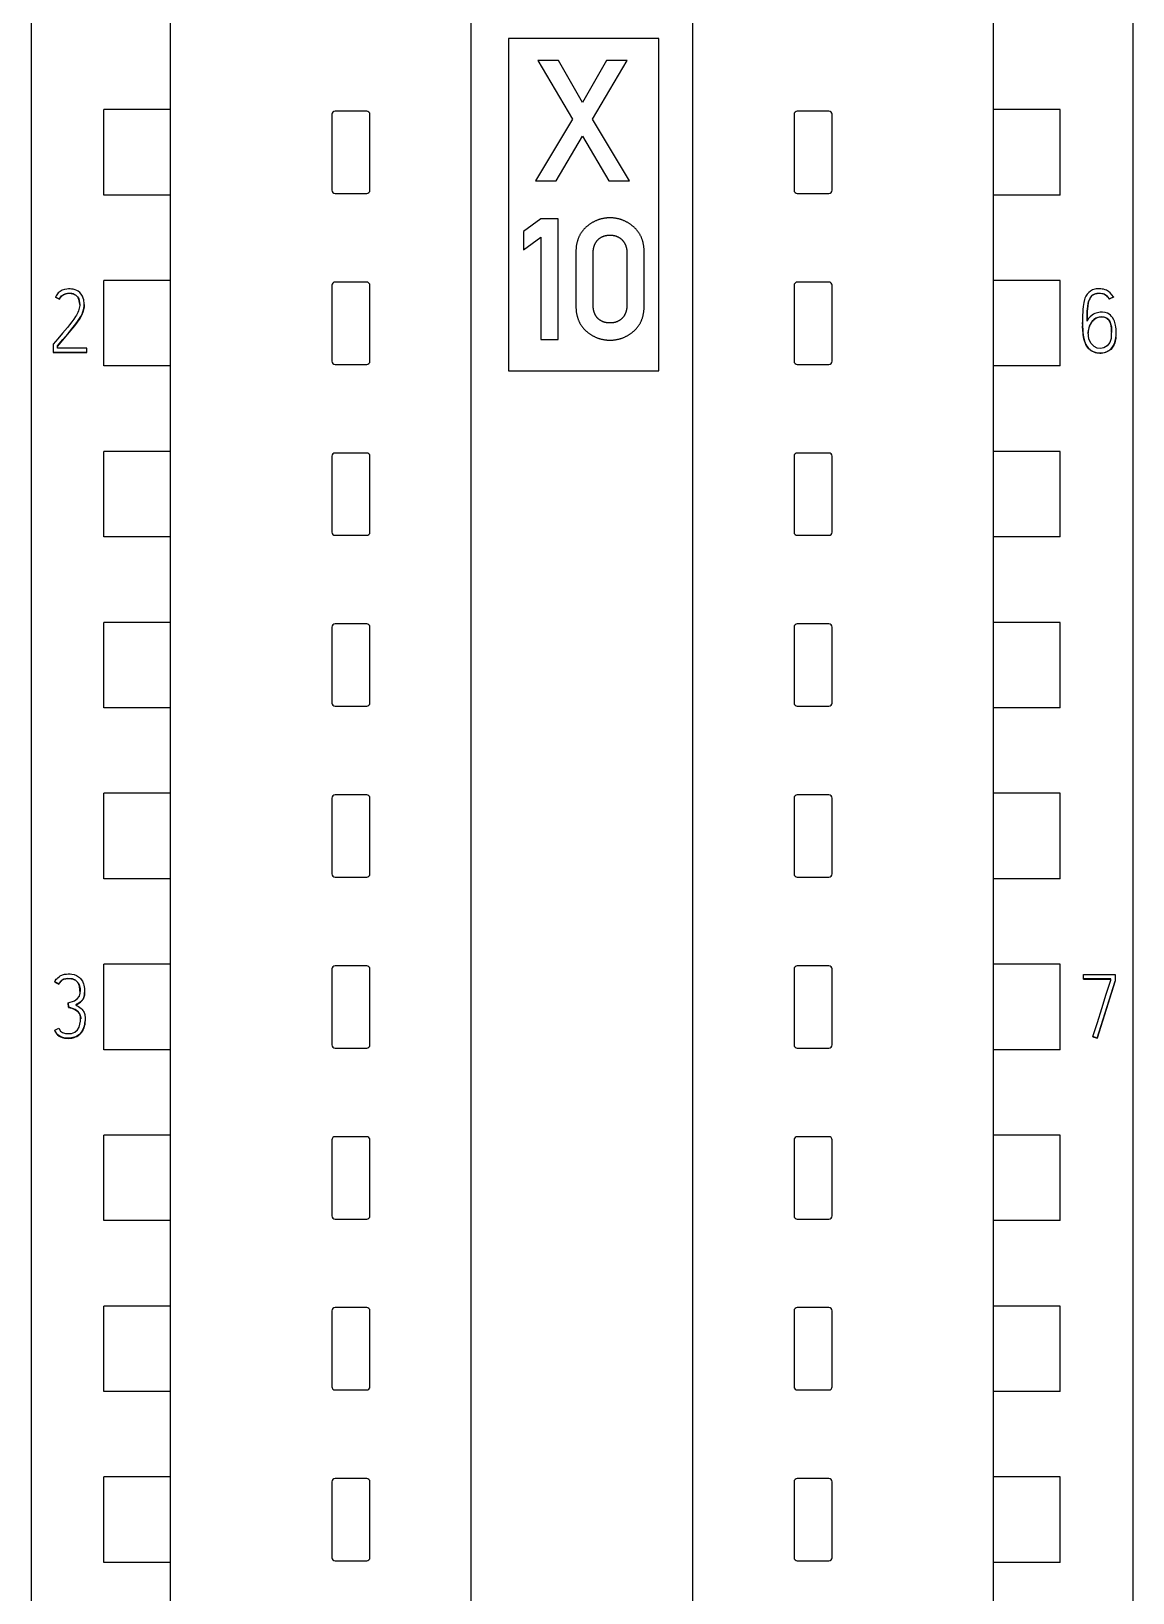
# Model space of a CAD drawing. Extents: x 0 to 594, y 0 to 420.
# Drawn here: x 147.57 to 182.37, y 264.63 to 313.96 of the extents above; entities that cross this region are included whole.
import ezdxf

# ---------------------------------------------------------------- set-up
doc = ezdxf.new("R2010")
doc.units = 0
doc.header["$LTSCALE"] = 32.67
doc.layers.add('20000_FRONT_O', color=7, linetype='CONTINUOUS')

msp = doc.modelspace()

# ---------------------------------------------------------------- linework, layer by layer
at = {"layer": '20000_FRONT_O', "linetype": 'CONTINUOUS'}
for p, q in [((147.567, 352.658), (147.567, 238.836)), ((182.367, 352.658), (182.367, 238.836)), ((151.967, 218.313), (151.967, 350.326)), ((177.967, 218.313), (177.967, 350.326)), ((161.467, 244.462), (161.467, 347.637)), ((168.467, 244.462), (168.467, 347.637)), ((162.642, 313.737), (162.642, 303.237)), ((167.392, 313.737), (162.642, 313.737)), ((167.392, 303.237), (167.392, 313.737)), ((163.573, 313.032), (164.663, 311.181)), ((164.225, 313.032), (163.573, 313.032)), ((164.983, 311.715), (164.225, 313.032)), ((165.739, 313.032), (164.983, 311.715)), ((165.301, 311.181), (166.391, 313.032)), ((166.391, 313.032), (165.739, 313.032)), ((149.856, 308.787), (149.856, 311.487)), ((151.967, 311.487), (149.856, 311.487)), ((157.067, 311.337), (157.067, 308.937)), ((158.167, 311.437), (157.167, 311.437)), ((158.267, 308.937), (158.267, 311.337)), ((171.667, 311.337), (171.667, 308.937)), ((172.767, 311.437), (171.767, 311.437)), ((172.867, 308.937), (172.867, 311.337)), ((180.078, 311.487), (177.967, 311.487)), ((180.078, 308.787), (180.078, 311.487)), ((164.663, 311.181), (163.5, 309.234)), ((166.466, 309.234), (165.301, 311.181)), ((164.149, 309.234), (164.983, 310.647)), ((164.983, 310.647), (165.815, 309.234)), ((157.167, 308.837), (158.167, 308.837)), ((163.5, 309.234), (164.149, 309.234)), ((165.815, 309.234), (166.466, 309.234)), ((171.767, 308.837), (172.767, 308.837)), ((151.967, 308.787), (149.856, 308.787)), ((180.078, 308.787), (177.967, 308.787)), ((163.664, 308.032), (163.122, 307.638)), ((164.211, 308.032), (163.664, 308.032)), ((164.211, 304.226), (164.211, 308.032)), ((163.122, 307.638), (163.122, 307.059)), ((163.122, 307.059), (163.664, 307.456)), ((163.664, 307.456), (163.664, 304.226)), ((164.774, 306.971), (164.774, 305.295)), ((165.319, 305.326), (165.319, 306.94)), ((166.387, 306.94), (166.387, 305.326)), ((166.932, 305.295), (166.932, 306.971)), ((149.856, 303.387), (149.856, 306.087)), ((151.967, 306.087), (149.856, 306.087)), ((157.067, 305.937), (157.067, 303.537)), ((158.167, 306.037), (157.167, 306.037)), ((158.267, 303.537), (158.267, 305.937)), ((171.667, 305.937), (171.667, 303.537)), ((172.767, 306.037), (171.767, 306.037)), ((172.867, 303.537), (172.867, 305.937)), ((180.078, 306.087), (177.967, 306.087)), ((180.078, 303.387), (180.078, 306.087)), ((163.664, 304.226), (164.211, 304.226)), ((157.167, 303.437), (158.167, 303.437)), ((171.767, 303.437), (172.767, 303.437)), ((151.967, 303.387), (149.856, 303.387)), ((162.642, 303.237), (167.392, 303.237)), ((180.078, 303.387), (177.967, 303.387)), ((149.856, 297.987), (149.856, 300.687)), ((151.967, 300.687), (149.856, 300.687)), ((157.067, 300.537), (157.067, 298.137)), ((158.167, 300.637), (157.167, 300.637)), ((158.267, 298.137), (158.267, 300.537)), ((171.667, 300.537), (171.667, 298.137)), ((172.767, 300.637), (171.767, 300.637)), ((172.867, 298.137), (172.867, 300.537)), ((180.078, 300.687), (177.967, 300.687)), ((180.078, 297.987), (180.078, 300.687)), ((151.967, 297.987), (149.856, 297.987)), ((157.167, 298.037), (158.167, 298.037)), ((171.767, 298.037), (172.767, 298.037)), ((180.078, 297.987), (177.967, 297.987)), ((149.856, 292.587), (149.856, 295.287)), ((151.967, 295.287), (149.856, 295.287)), ((157.067, 295.137), (157.067, 292.737)), ((158.167, 295.237), (157.167, 295.237)), ((158.267, 292.737), (158.267, 295.137)), ((171.667, 295.137), (171.667, 292.737)), ((172.767, 295.237), (171.767, 295.237)), ((172.867, 292.737), (172.867, 295.137)), ((180.078, 295.287), (177.967, 295.287)), ((180.078, 292.587), (180.078, 295.287)), ((151.967, 292.587), (149.856, 292.587)), ((157.167, 292.637), (158.167, 292.637)), ((171.767, 292.637), (172.767, 292.637)), ((180.078, 292.587), (177.967, 292.587)), ((149.856, 287.187), (149.856, 289.887)), ((151.967, 289.887), (149.856, 289.887)), ((157.067, 289.737), (157.067, 287.337)), ((158.167, 289.837), (157.167, 289.837)), ((158.267, 287.337), (158.267, 289.737)), ((171.667, 289.737), (171.667, 287.337)), ((172.767, 289.837), (171.767, 289.837)), ((172.867, 287.337), (172.867, 289.737)), ((180.078, 289.887), (177.967, 289.887)), ((180.078, 287.187), (180.078, 289.887)), ((151.967, 287.187), (149.856, 287.187)), ((157.167, 287.237), (158.167, 287.237)), ((171.767, 287.237), (172.767, 287.237)), ((180.078, 287.187), (177.967, 287.187)), ((149.856, 281.787), (149.856, 284.487)), ((151.967, 284.487), (149.856, 284.487)), ((157.067, 284.337), (157.067, 281.937)), ((158.167, 284.437), (157.167, 284.437)), ((158.267, 281.937), (158.267, 284.337)), ((171.667, 284.337), (171.667, 281.937)), ((172.767, 284.437), (171.767, 284.437)), ((172.867, 281.937), (172.867, 284.337)), ((180.078, 284.487), (177.967, 284.487)), ((180.078, 281.787), (180.078, 284.487)), ((151.967, 281.787), (149.856, 281.787)), ((157.167, 281.837), (158.167, 281.837)), ((171.767, 281.837), (172.767, 281.837)), ((180.078, 281.787), (177.967, 281.787)), ((149.856, 276.387), (149.856, 279.087)), ((151.967, 279.087), (149.856, 279.087)), ((157.067, 278.937), (157.067, 276.537)), ((158.167, 279.037), (157.167, 279.037)), ((158.267, 276.537), (158.267, 278.937)), ((171.667, 278.937), (171.667, 276.537)), ((172.767, 279.037), (171.767, 279.037)), ((172.867, 276.537), (172.867, 278.937)), ((180.078, 279.087), (177.967, 279.087)), ((180.078, 276.387), (180.078, 279.087)), ((151.967, 276.387), (149.856, 276.387)), ((157.167, 276.437), (158.167, 276.437)), ((171.767, 276.437), (172.767, 276.437)), ((180.078, 276.387), (177.967, 276.387)), ((149.856, 270.987), (149.856, 273.687)), ((151.967, 273.687), (149.856, 273.687)), ((157.067, 273.537), (157.067, 271.137)), ((158.167, 273.637), (157.167, 273.637)), ((158.267, 271.137), (158.267, 273.537)), ((171.667, 273.537), (171.667, 271.137)), ((172.767, 273.637), (171.767, 273.637)), ((172.867, 271.137), (172.867, 273.537)), ((180.078, 273.687), (177.967, 273.687)), ((180.078, 270.987), (180.078, 273.687)), ((151.967, 270.987), (149.856, 270.987)), ((157.167, 271.037), (158.167, 271.037)), ((171.767, 271.037), (172.767, 271.037)), ((180.078, 270.987), (177.967, 270.987)), ((149.856, 265.587), (149.856, 268.287)), ((151.967, 268.287), (149.856, 268.287)), ((157.067, 268.137), (157.067, 265.737)), ((158.167, 268.237), (157.167, 268.237)), ((158.267, 265.737), (158.267, 268.137)), ((171.667, 268.137), (171.667, 265.737)), ((172.767, 268.237), (171.767, 268.237)), ((172.867, 265.737), (172.867, 268.137)), ((180.078, 268.287), (177.967, 268.287)), ((180.078, 265.587), (180.078, 268.287)), ((151.967, 265.587), (149.856, 265.587)), ((157.167, 265.637), (158.167, 265.637)), ((171.767, 265.637), (172.767, 265.637)), ((180.078, 265.587), (177.967, 265.587))]:
    msp.add_line(p, q, dxfattribs=at)
at = {"layer": '20000_FRONT_O', "color": 7, "linetype": 'CONTINUOUS'}
for p, q in [((148.351, 305.6), (148.333, 305.565)), ((148.333, 305.565), (148.333, 305.559)), ((148.333, 305.565), (148.458, 305.501)), ((148.458, 305.495), (148.333, 305.559)), ((148.372, 305.633), (148.351, 305.6)), ((148.421, 305.692), (148.372, 305.633)), ((148.48, 305.741), (148.421, 305.692)), ((148.481, 305.536), (148.458, 305.495)), ((148.458, 305.501), (148.472, 305.527)), ((148.458, 305.501), (148.458, 305.495)), ((148.472, 305.527), (148.507, 305.576)), ((148.544, 305.779), (148.48, 305.741)), ((148.531, 305.595), (148.481, 305.536)), ((148.507, 305.576), (148.528, 305.598)), ((148.528, 305.598), (148.549, 305.616)), ((148.557, 305.616), (148.531, 305.595)), ((148.616, 305.805), (148.544, 305.779)), ((148.549, 305.616), (148.598, 305.647)), ((148.58, 305.631), (148.557, 305.616)), ((148.63, 305.655), (148.58, 305.631)), ((148.598, 305.647), (148.624, 305.658)), ((148.69, 305.818), (148.616, 305.805)), ((148.624, 305.658), (148.703, 305.681)), ((148.656, 305.663), (148.63, 305.655)), ((148.716, 305.677), (148.656, 305.663)), ((148.742, 305.822), (148.69, 305.818)), ((148.703, 305.681), (148.753, 305.686)), ((148.777, 305.68), (148.716, 305.677)), ((148.793, 305.821), (148.742, 305.822)), ((148.753, 305.686), (148.834, 305.681)), ((148.819, 305.677), (148.777, 305.68)), ((148.844, 305.817), (148.793, 305.821)), ((148.854, 305.671), (148.819, 305.677)), ((148.834, 305.681), (148.883, 305.669)), ((148.894, 305.808), (148.844, 305.817)), ((148.888, 305.661), (148.854, 305.671)), ((148.883, 305.669), (148.912, 305.658)), ((148.927, 305.645), (148.888, 305.661)), ((148.954, 305.791), (148.894, 305.808)), ((148.912, 305.658), (148.967, 305.629)), ((148.958, 305.628), (148.927, 305.645)), ((149.011, 305.767), (148.954, 305.791)), ((148.987, 305.609), (148.958, 305.628)), ((148.967, 305.629), (148.992, 305.61)), ((149.005, 305.593), (148.987, 305.609)), ((148.992, 305.61), (149.034, 305.568)), ((149.038, 305.557), (149.005, 305.593)), ((149.046, 305.747), (149.011, 305.767)), ((149.034, 305.568), (149.051, 305.544)), ((149.051, 305.538), (149.038, 305.557)), ((149.103, 305.703), (149.046, 305.747)), ((149.051, 305.544), (149.071, 305.505)), ((149.076, 305.483), (149.051, 305.538)), ((149.071, 305.505), (149.084, 305.463)), ((149.086, 305.449), (149.076, 305.483)), ((149.084, 305.463), (149.097, 305.383)), ((149.096, 305.393), (149.086, 305.449)), ((149.099, 305.336), (149.096, 305.393)), ((149.097, 305.383), (149.099, 305.343)), ((149.149, 305.651), (149.103, 305.703)), ((149.187, 305.591), (149.149, 305.651)), ((149.213, 305.526), (149.187, 305.591)), ((149.225, 305.48), (149.213, 305.526)), ((149.233, 305.434), (149.225, 305.48)), ((149.238, 305.387), (149.233, 305.434)), ((149.24, 305.341), (149.238, 305.387)), ((180.818, 305.397), (180.799, 305.264)), ((180.839, 305.482), (180.818, 305.397)), ((180.854, 305.524), (180.839, 305.482)), ((180.886, 305.594), (180.854, 305.524)), ((180.929, 305.658), (180.886, 305.594)), ((180.978, 305.711), (180.929, 305.658)), ((180.93, 305.113), (180.972, 305.421)), ((180.96, 305.368), (180.945, 305.283)), ((180.97, 305.41), (180.96, 305.368)), ((180.983, 305.45), (180.97, 305.41)), ((180.972, 305.421), (181.031, 305.555)), ((181.034, 305.754), (180.978, 305.711)), ((180.995, 305.481), (180.983, 305.45)), ((181.009, 305.511), (180.995, 305.481)), ((181.025, 305.54), (181.009, 305.511)), ((181.043, 305.566), (181.025, 305.54)), ((181.031, 305.555), (181.095, 305.626)), ((181.098, 305.789), (181.034, 305.754)), ((181.065, 305.593), (181.043, 305.566)), ((181.086, 305.612), (181.065, 305.593)), ((181.108, 305.63), (181.086, 305.612)), ((181.095, 305.626), (181.18, 305.67)), ((181.165, 305.812), (181.098, 305.789)), ((181.133, 305.645), (181.108, 305.63)), ((181.159, 305.656), (181.133, 305.645)), ((181.191, 305.667), (181.159, 305.656)), ((181.213, 305.821), (181.165, 305.812)), ((181.18, 305.67), (181.312, 305.687)), ((181.232, 305.676), (181.191, 305.667)), ((181.261, 305.826), (181.213, 305.821)), ((181.272, 305.68), (181.232, 305.676)), ((181.308, 305.826), (181.261, 305.826)), ((181.312, 305.681), (181.272, 305.68)), ((181.355, 305.823), (181.308, 305.826)), ((181.312, 305.687), (181.453, 305.662)), ((181.352, 305.679), (181.312, 305.681)), ((181.433, 305.663), (181.352, 305.679)), ((181.402, 305.818), (181.355, 305.823)), ((181.447, 305.808), (181.402, 305.818)), ((181.459, 305.654), (181.433, 305.663)), ((181.492, 305.796), (181.447, 305.808)), ((181.453, 305.662), (181.547, 305.607)), ((181.529, 305.614), (181.459, 305.654)), ((181.534, 305.779), (181.492, 305.796)), ((181.55, 305.598), (181.529, 305.614)), ((181.6, 305.743), (181.534, 305.779)), ((181.547, 305.607), (181.616, 305.523)), ((181.573, 305.575), (181.55, 305.598)), ((181.594, 305.551), (181.573, 305.575)), ((181.611, 305.526), (181.594, 305.551)), ((181.657, 305.697), (181.6, 305.743)), ((181.626, 305.499), (181.611, 305.526)), ((181.616, 305.523), (181.626, 305.505)), ((181.626, 305.505), (181.754, 305.571)), ((181.754, 305.565), (181.626, 305.499)), ((181.626, 305.505), (181.626, 305.499)), ((181.71, 305.637), (181.657, 305.697)), ((181.754, 305.571), (181.71, 305.637)), ((181.754, 305.571), (181.754, 305.565)), ((148.97, 304.948), (148.913, 304.862)), ((149.099, 304.885), (148.937, 304.659)), ((148.996, 304.991), (148.97, 304.948)), ((149.021, 305.036), (148.996, 304.991)), ((149.043, 305.081), (149.021, 305.036)), ((149.062, 305.127), (149.043, 305.081)), ((149.052, 304.82), (149.095, 304.884)), ((149.076, 305.17), (149.062, 305.127)), ((149.086, 305.214), (149.076, 305.17)), ((149.094, 305.258), (149.086, 305.214)), ((149.098, 305.301), (149.094, 305.258)), ((149.095, 304.884), (149.136, 304.951)), ((149.099, 305.343), (149.098, 305.301)), ((149.098, 305.33), (149.099, 305.336)), ((149.164, 304.998), (149.099, 304.885)), ((149.136, 304.951), (149.172, 305.022)), ((149.21, 305.117), (149.164, 304.998)), ((149.172, 305.022), (149.201, 305.096)), ((149.201, 305.096), (149.218, 305.155)), ((149.235, 305.246), (149.21, 305.117)), ((149.218, 305.155), (149.23, 305.216)), ((149.23, 305.216), (149.237, 305.278)), ((149.238, 305.333), (149.235, 305.246)), ((149.237, 305.278), (149.24, 305.341)), ((149.24, 305.333), (149.24, 305.339)), ((180.784, 304.994), (180.782, 304.814)), ((180.787, 305.084), (180.784, 304.994)), ((180.791, 305.174), (180.787, 305.084)), ((180.799, 305.264), (180.791, 305.174)), ((180.924, 304.805), (180.93, 305.113)), ((180.93, 305.107), (180.924, 304.809)), ((180.935, 305.196), (180.93, 305.107)), ((180.945, 305.283), (180.935, 305.196)), ((180.973, 304.882), (180.947, 304.845)), ((181.025, 304.942), (180.973, 304.882)), ((181.085, 304.993), (181.025, 304.942)), ((181.125, 305.019), (181.085, 304.993)), ((181.108, 304.826), (181.197, 304.899)), ((181.166, 305.04), (181.125, 305.019)), ((181.169, 304.874), (181.142, 304.853)), ((181.208, 305.058), (181.166, 305.04)), ((181.197, 304.892), (181.169, 304.874)), ((181.197, 304.899), (181.314, 304.938)), ((181.264, 304.921), (181.197, 304.892)), ((181.251, 305.07), (181.208, 305.058)), ((181.332, 305.083), (181.251, 305.07)), ((181.324, 304.933), (181.264, 304.921)), ((181.314, 304.938), (181.435, 304.94)), ((181.384, 304.937), (181.324, 304.933)), ((181.413, 305.083), (181.332, 305.083)), ((181.468, 304.929), (181.384, 304.937)), ((181.491, 305.073), (181.413, 305.083)), ((181.435, 304.94), (181.518, 304.919)), ((181.494, 304.922), (181.468, 304.929)), ((181.566, 305.05), (181.491, 305.073)), ((181.518, 304.912), (181.494, 304.922)), ((181.518, 304.919), (181.589, 304.869)), ((181.566, 304.884), (181.518, 304.912)), ((181.62, 305.022), (181.566, 305.05)), ((181.595, 304.856), (181.566, 304.884)), ((181.667, 304.987), (181.62, 305.022)), ((181.699, 304.954), (181.667, 304.987)), ((181.727, 304.918), (181.699, 304.954)), ((181.771, 304.841), (181.727, 304.918)), ((148.76, 304.442), (148.397, 304.015)), ((148.56, 304.421), (148.409, 304.245)), ((148.709, 304.597), (148.56, 304.421)), ((148.564, 304.218), (148.731, 304.414)), ((148.781, 304.687), (148.709, 304.597)), ((148.731, 304.414), (148.896, 304.613)), ((148.937, 304.659), (148.76, 304.442)), ((148.852, 304.778), (148.781, 304.687)), ((148.913, 304.862), (148.852, 304.778)), ((148.896, 304.613), (148.975, 304.715)), ((148.975, 304.715), (149.052, 304.82)), ((180.782, 304.814), (180.783, 304.667)), ((180.782, 304.767), (180.782, 304.76)), ((180.783, 304.704), (180.782, 304.76)), ((180.783, 304.667), (180.789, 304.519)), ((180.789, 304.499), (180.783, 304.658)), ((180.789, 304.519), (180.794, 304.445)), ((180.795, 304.433), (180.789, 304.499)), ((180.794, 304.445), (180.802, 304.371)), ((180.802, 304.368), (180.795, 304.433)), ((180.947, 304.845), (180.924, 304.805)), ((180.956, 304.445), (180.997, 304.646)), ((180.957, 304.453), (180.956, 304.419)), ((180.981, 304.245), (180.956, 304.445)), ((180.97, 304.55), (180.958, 304.46)), ((180.982, 304.596), (180.97, 304.55)), ((180.998, 304.641), (180.982, 304.596)), ((180.997, 304.646), (181.108, 304.826)), ((181.017, 304.685), (180.998, 304.641)), ((181.039, 304.727), (181.017, 304.685)), ((181.065, 304.767), (181.039, 304.727)), ((181.093, 304.804), (181.065, 304.767)), ((181.117, 304.83), (181.093, 304.804)), ((181.142, 304.853), (181.117, 304.83)), ((181.589, 304.869), (181.645, 304.787)), ((181.62, 304.825), (181.595, 304.856)), ((181.651, 304.767), (181.62, 304.825)), ((181.645, 304.787), (181.691, 304.625)), ((181.672, 304.707), (181.651, 304.767)), ((181.687, 304.644), (181.672, 304.707)), ((181.691, 304.625), (181.682, 304.256)), ((181.696, 304.58), (181.687, 304.644)), ((181.7, 304.498), (181.696, 304.58)), ((181.7, 304.456), (181.7, 304.498)), ((181.788, 304.8), (181.771, 304.841)), ((181.803, 304.758), (181.788, 304.8)), ((181.826, 304.673), (181.803, 304.758)), ((181.836, 304.616), (181.826, 304.673)), ((181.842, 304.559), (181.836, 304.616)), ((181.838, 304.336), (181.843, 304.391)), ((181.845, 304.503), (181.842, 304.559)), ((181.843, 304.391), (181.845, 304.446)), ((181.845, 304.446), (181.845, 304.503)), ((181.845, 304.468), (181.845, 304.474)), ((148.409, 304.245), (148.258, 304.071)), ((148.258, 304.071), (148.258, 303.81)), ((148.397, 304.021), (148.564, 304.218)), ((148.397, 303.954), (148.397, 304.021)), ((149.323, 303.954), (148.397, 303.954)), ((149.323, 303.81), (149.323, 303.954)), ((180.802, 304.371), (180.814, 304.297)), ((180.812, 304.303), (180.802, 304.368)), ((180.825, 304.239), (180.812, 304.303)), ((180.814, 304.297), (180.831, 304.223)), ((180.841, 304.181), (180.825, 304.239)), ((180.831, 304.223), (180.846, 304.17)), ((180.86, 304.124), (180.841, 304.181)), ((180.846, 304.17), (180.865, 304.118)), ((180.883, 304.069), (180.86, 304.124)), ((180.865, 304.118), (180.887, 304.066)), ((180.911, 304.017), (180.883, 304.069)), ((180.887, 304.066), (180.914, 304.017)), ((180.927, 303.99), (180.911, 304.017)), ((180.914, 304.017), (180.957, 303.957)), ((180.98, 303.926), (180.927, 303.99)), ((180.957, 303.957), (181.01, 303.905)), ((181.017, 303.893), (180.98, 303.926)), ((181.046, 304.109), (180.981, 304.245)), ((181.01, 303.905), (181.07, 303.864)), ((181.058, 303.865), (181.017, 303.893)), ((181.15, 304.001), (181.046, 304.109)), ((181.244, 303.952), (181.15, 304.001)), ((181.352, 303.937), (181.244, 303.952)), ((181.457, 303.958), (181.352, 303.937)), ((181.562, 304.023), (181.457, 303.958)), ((181.641, 304.131), (181.562, 304.023)), ((181.589, 303.86), (181.66, 303.91)), ((181.641, 303.888), (181.611, 303.868)), ((181.682, 304.256), (181.641, 304.131)), ((181.669, 303.912), (181.641, 303.888)), ((181.66, 303.91), (181.716, 303.967)), ((181.723, 303.97), (181.669, 303.912)), ((181.716, 303.967), (181.761, 304.037)), ((181.752, 304.013), (181.723, 303.97)), ((181.767, 304.041), (181.752, 304.013)), ((181.761, 304.037), (181.782, 304.081)), ((181.797, 304.117), (181.767, 304.041)), ((181.782, 304.081), (181.799, 304.129)), ((181.811, 304.167), (181.797, 304.117)), ((181.799, 304.129), (181.812, 304.177)), ((181.828, 304.255), (181.811, 304.167)), ((181.812, 304.177), (181.823, 304.227)), ((181.823, 304.227), (181.831, 304.282)), ((181.833, 304.296), (181.828, 304.255)), ((181.831, 304.282), (181.838, 304.336)), ((148.258, 303.816), (149.323, 303.816)), ((149.323, 303.81), (148.258, 303.81)), ((181.1, 303.842), (181.058, 303.865)), ((181.07, 303.864), (181.137, 303.832)), ((181.189, 303.809), (181.1, 303.842)), ((181.137, 303.832), (181.182, 303.817)), ((181.182, 303.817), (181.228, 303.806)), ((181.251, 303.796), (181.189, 303.809)), ((181.228, 303.806), (181.276, 303.798)), ((181.303, 303.79), (181.251, 303.796)), ((181.276, 303.798), (181.325, 303.795)), ((181.355, 303.789), (181.303, 303.79)), ((181.325, 303.795), (181.371, 303.796)), ((181.416, 303.794), (181.355, 303.789)), ((181.371, 303.796), (181.419, 303.801)), ((181.466, 303.804), (181.416, 303.794)), ((181.419, 303.801), (181.466, 303.81)), ((181.466, 303.81), (181.513, 303.825)), ((181.515, 303.819), (181.466, 303.804)), ((181.513, 303.825), (181.589, 303.86)), ((181.548, 303.833), (181.515, 303.819)), ((181.611, 303.868), (181.548, 303.833)), ((148.551, 284.148), (148.622, 284.168)), ((148.622, 284.168), (148.677, 284.176)), ((148.677, 284.176), (148.734, 284.179)), ((148.734, 284.179), (148.792, 284.178)), ((148.792, 284.178), (148.85, 284.173)), ((148.85, 284.173), (148.925, 284.157)), ((148.925, 284.157), (148.999, 284.129)), ((180.813, 284.016), (180.813, 284.164)), ((180.813, 284.164), (181.812, 284.164)), ((181.812, 284.164), (181.812, 283.955)), ((148.309, 283.93), (148.324, 283.959)), ((148.309, 283.93), (148.309, 283.924)), ((148.437, 283.866), (148.309, 283.93)), ((148.309, 283.924), (148.437, 283.86)), ((148.324, 283.959), (148.36, 284.013)), ((148.36, 284.013), (148.382, 284.039)), ((148.382, 284.039), (148.405, 284.061)), ((148.405, 284.061), (148.457, 284.101)), ((148.45, 283.891), (148.437, 283.866)), ((148.437, 283.86), (148.451, 283.886)), ((148.437, 283.866), (148.437, 283.86)), ((148.511, 283.964), (148.45, 283.891)), ((148.451, 283.886), (148.467, 283.91)), ((148.457, 284.101), (148.486, 284.118)), ((148.467, 283.91), (148.486, 283.934)), ((148.486, 284.118), (148.551, 284.148)), ((148.486, 283.934), (148.508, 283.956)), ((148.508, 283.956), (148.528, 283.972)), ((148.592, 284.014), (148.511, 283.964)), ((148.528, 283.972), (148.599, 284.01)), ((148.716, 284.04), (148.592, 284.014)), ((148.599, 284.01), (148.631, 284.02)), ((148.631, 284.02), (148.663, 284.027)), ((148.663, 284.027), (148.697, 284.032)), ((148.697, 284.032), (148.731, 284.034)), ((148.868, 284.028), (148.716, 284.04)), ((148.731, 284.034), (148.766, 284.035)), ((148.766, 284.035), (148.802, 284.033)), ((148.802, 284.033), (148.839, 284.028)), ((148.839, 284.028), (148.874, 284.02)), ((148.963, 283.987), (148.868, 284.028)), ((148.874, 284.02), (148.909, 284.009)), ((148.909, 284.009), (148.936, 283.997)), ((148.936, 283.997), (148.963, 283.981)), ((149.045, 283.902), (148.963, 283.987)), ((148.963, 283.981), (148.982, 283.966)), ((148.982, 283.966), (149.017, 283.933)), ((148.999, 284.129), (149.065, 284.088)), ((149.017, 283.933), (149.033, 283.914)), ((149.033, 283.914), (149.05, 283.889)), ((149.093, 283.795), (149.045, 283.902)), ((149.05, 283.889), (149.065, 283.862)), ((149.065, 284.088), (149.095, 284.063)), ((149.065, 283.862), (149.078, 283.834)), ((149.078, 283.834), (149.089, 283.804)), ((149.089, 283.804), (149.1, 283.763)), ((149.112, 283.572), (149.093, 283.795)), ((149.095, 284.063), (149.123, 284.034)), ((149.1, 283.763), (149.108, 283.72)), ((149.108, 283.72), (149.112, 283.676)), ((149.112, 283.676), (149.114, 283.623)), ((149.123, 284.034), (149.145, 284.008)), ((149.145, 284.008), (149.182, 283.95)), ((149.182, 283.95), (149.198, 283.919)), ((149.198, 283.919), (149.217, 283.872)), ((149.217, 283.872), (149.231, 283.823)), ((149.231, 283.823), (149.242, 283.772)), ((149.242, 283.772), (149.25, 283.721)), ((149.25, 283.721), (149.254, 283.667)), ((149.254, 283.667), (149.255, 283.613)), ((181.673, 284.022), (180.813, 284.022)), ((180.813, 284.016), (181.673, 284.016)), ((181.812, 283.962), (181.243, 282.155)), ((181.243, 282.149), (181.812, 283.955)), ((181.531, 283.538), (181.673, 283.984)), ((181.673, 283.984), (181.673, 284.022)), ((148.734, 283.265), (148.934, 283.333)), ((148.742, 283.127), (148.734, 283.265)), ((148.734, 283.265), (148.734, 283.259)), ((148.734, 283.259), (148.742, 283.12)), ((148.934, 283.333), (149.023, 283.393)), ((149.01, 283.221), (148.972, 283.201)), ((148.972, 283.201), (149.017, 283.177)), ((148.978, 283.198), (149.024, 283.223)), ((149.047, 283.242), (149.01, 283.221)), ((149.017, 283.177), (149.061, 283.151)), ((149.023, 283.393), (149.088, 283.479)), ((149.024, 283.223), (149.062, 283.245)), ((149.082, 283.265), (149.047, 283.242)), ((149.062, 283.245), (149.119, 283.287)), ((149.116, 283.29), (149.082, 283.265)), ((149.088, 283.479), (149.112, 283.572)), ((149.139, 283.312), (149.116, 283.29)), ((149.119, 283.287), (149.165, 283.332)), ((149.182, 283.359), (149.139, 283.312)), ((149.165, 283.332), (149.184, 283.356)), ((149.199, 283.385), (149.182, 283.359)), ((149.184, 283.356), (149.216, 283.41)), ((149.215, 283.414), (149.199, 283.385)), ((149.238, 283.473), (149.215, 283.414)), ((149.216, 283.41), (149.228, 283.438)), ((149.228, 283.438), (149.238, 283.467)), ((149.238, 283.467), (149.251, 283.528)), ((149.246, 283.503), (149.238, 283.473)), ((149.253, 283.558), (149.246, 283.503)), ((149.251, 283.528), (149.254, 283.589)), ((149.255, 283.613), (149.253, 283.558)), ((149.255, 283.612), (149.255, 283.618)), ((181.39, 283.092), (181.531, 283.538)), ((148.742, 283.127), (148.742, 283.12)), ((148.786, 283.118), (148.742, 283.127)), ((148.742, 283.12), (148.794, 283.11)), ((148.959, 283.058), (148.786, 283.118)), ((148.794, 283.11), (148.846, 283.097)), ((148.846, 283.097), (148.897, 283.08)), ((148.897, 283.08), (148.947, 283.058)), ((148.947, 283.058), (148.995, 283.029)), ((149.043, 282.996), (148.959, 283.058)), ((148.995, 283.029), (149.039, 282.994)), ((149.039, 282.994), (149.076, 282.951)), ((149.099, 282.92), (149.043, 282.996)), ((149.061, 283.151), (149.104, 283.123)), ((149.076, 282.951), (149.091, 282.927)), ((149.083, 282.501), (149.126, 282.689)), ((149.091, 282.927), (149.105, 282.901)), ((149.127, 282.829), (149.099, 282.92)), ((149.104, 283.123), (149.144, 283.091)), ((149.105, 282.901), (149.115, 282.878)), ((149.115, 282.878), (149.127, 282.827)), ((149.126, 282.689), (149.127, 282.829)), ((149.127, 282.827), (149.129, 282.801)), ((149.129, 282.801), (149.13, 282.762)), ((149.144, 283.091), (149.167, 283.069)), ((149.167, 283.069), (149.206, 283.019)), ((149.206, 283.019), (149.223, 282.991)), ((149.223, 282.991), (149.236, 282.962)), ((149.236, 282.962), (149.257, 282.902)), ((149.257, 282.902), (149.264, 282.87)), ((149.259, 282.6), (149.27, 282.703)), ((149.264, 282.87), (149.27, 282.816)), ((149.27, 282.704), (149.265, 282.648)), ((149.27, 282.816), (149.272, 282.76)), ((149.272, 282.76), (149.27, 282.704)), ((149.272, 282.759), (149.272, 282.765)), ((181.25, 282.646), (181.39, 283.092)), ((148.309, 282.403), (148.437, 282.462)), ((148.309, 282.403), (148.309, 282.397)), ((148.325, 282.37), (148.309, 282.403)), ((148.309, 282.397), (148.324, 282.366)), ((148.324, 282.366), (148.36, 282.306)), ((148.364, 282.307), (148.325, 282.37)), ((148.36, 282.306), (148.381, 282.278)), ((148.386, 282.279), (148.364, 282.307)), ((148.381, 282.278), (148.402, 282.257)), ((148.407, 282.258), (148.386, 282.279)), ((148.402, 282.257), (148.449, 282.219)), ((148.452, 282.223), (148.407, 282.258)), ((148.437, 282.462), (148.495, 282.371)), ((148.449, 282.219), (148.475, 282.203)), ((148.476, 282.209), (148.452, 282.223)), ((148.475, 282.203), (148.542, 282.173)), ((148.506, 282.194), (148.476, 282.209)), ((148.495, 282.371), (148.558, 282.325)), ((148.57, 282.17), (148.506, 282.194)), ((148.558, 282.325), (148.651, 282.298)), ((148.651, 282.298), (148.842, 282.303)), ((148.842, 282.303), (148.947, 282.342)), ((148.972, 282.196), (148.885, 282.168)), ((148.928, 282.173), (148.967, 282.188)), ((148.947, 282.342), (149.033, 282.415)), ((148.967, 282.188), (149.005, 282.205)), ((149.042, 282.233), (148.972, 282.196)), ((149.005, 282.205), (149.04, 282.226)), ((149.033, 282.415), (149.083, 282.501)), ((149.04, 282.226), (149.073, 282.25)), ((149.102, 282.281), (149.042, 282.233)), ((149.073, 282.25), (149.105, 282.278)), ((149.154, 282.339), (149.102, 282.281)), ((149.105, 282.278), (149.134, 282.309)), ((149.134, 282.309), (149.157, 282.337)), ((149.195, 282.404), (149.154, 282.339)), ((149.157, 282.337), (149.212, 282.434)), ((149.227, 282.479), (149.195, 282.404)), ((149.212, 282.434), (149.232, 282.487)), ((149.242, 282.525), (149.227, 282.479)), ((149.232, 282.487), (149.248, 282.543)), ((149.256, 282.586), (149.242, 282.525)), ((149.248, 282.543), (149.259, 282.6)), ((149.265, 282.648), (149.256, 282.586)), ((181.11, 282.199), (181.25, 282.646)), ((181.11, 282.199), (181.11, 282.193)), ((181.243, 282.155), (181.11, 282.199)), ((181.11, 282.193), (181.243, 282.149)), ((148.542, 282.173), (148.615, 282.154)), ((148.602, 282.162), (148.57, 282.17)), ((148.65, 282.155), (148.602, 282.162)), ((148.615, 282.154), (148.672, 282.147)), ((148.698, 282.152), (148.65, 282.155)), ((148.672, 282.147), (148.73, 282.145)), ((148.745, 282.151), (148.698, 282.152)), ((148.73, 282.145), (148.789, 282.147)), ((148.793, 282.154), (148.745, 282.151)), ((148.789, 282.147), (148.848, 282.154)), ((148.84, 282.159), (148.793, 282.154)), ((148.885, 282.168), (148.84, 282.159)), ((148.848, 282.154), (148.888, 282.162)), ((148.888, 282.162), (148.928, 282.173)), ((181.243, 282.155), (181.243, 282.149))]:
    msp.add_line(p, q, dxfattribs=at)
at = {"layer": '20000_FRONT_O', "linetype": 'CONTINUOUS'}
for points in [[(165.853, 308.065), (165.833, 308.065), (165.814, 308.065), (165.795, 308.064), (165.775, 308.063), (165.756, 308.062), (165.737, 308.06), (165.718, 308.058), (165.699, 308.055), (165.68, 308.053), (165.662, 308.05), (165.643, 308.047), (165.625, 308.043), (165.606, 308.039), (165.588, 308.035), (165.57, 308.03), (165.552, 308.026), (165.534, 308.02), (165.516, 308.015), (165.498, 308.009), (165.481, 308.003), (165.463, 307.997), (165.446, 307.99), (165.428, 307.983), (165.411, 307.976), (165.394, 307.968), (165.377, 307.96), (165.36, 307.952), (165.343, 307.944), (165.326, 307.935), (165.31, 307.926), (165.293, 307.916), (165.277, 307.906), (165.26, 307.896), (165.244, 307.886), (165.228, 307.875), (165.212, 307.864), (165.196, 307.853), (165.18, 307.841), (165.164, 307.829), (165.149, 307.817), (165.133, 307.805), (165.118, 307.792), (165.102, 307.779)], [(166.601, 307.779), (166.586, 307.792), (166.57, 307.805), (166.555, 307.817), (166.539, 307.829), (166.523, 307.841), (166.508, 307.853), (166.492, 307.864), (166.476, 307.875), (166.459, 307.886), (166.443, 307.896), (166.427, 307.906), (166.41, 307.916), (166.394, 307.926), (166.377, 307.935), (166.361, 307.944), (166.344, 307.952), (166.327, 307.96), (166.31, 307.968), (166.293, 307.976), (166.275, 307.983), (166.258, 307.99), (166.241, 307.997), (166.223, 308.003), (166.206, 308.009), (166.188, 308.015), (166.17, 308.02), (166.152, 308.026), (166.134, 308.03), (166.116, 308.035), (166.098, 308.039), (166.08, 308.043), (166.061, 308.047), (166.043, 308.05), (166.024, 308.053), (166.006, 308.055), (165.987, 308.058), (165.968, 308.06), (165.949, 308.062), (165.93, 308.063), (165.911, 308.064), (165.892, 308.065), (165.872, 308.065), (165.853, 308.065)], [(165.102, 307.779), (165.089, 307.767), (165.076, 307.755), (165.063, 307.742), (165.05, 307.73), (165.038, 307.717), (165.025, 307.704), (165.014, 307.691), (165.002, 307.677), (164.991, 307.664), (164.98, 307.65), (164.969, 307.636), (164.959, 307.621), (164.949, 307.607), (164.939, 307.592), (164.929, 307.577), (164.92, 307.562), (164.911, 307.547), (164.902, 307.532), (164.894, 307.516), (164.886, 307.5), (164.878, 307.484), (164.87, 307.468), (164.863, 307.451), (164.856, 307.434), (164.849, 307.418), (164.843, 307.4), (164.837, 307.383), (164.831, 307.366), (164.825, 307.348), (164.82, 307.33), (164.815, 307.312), (164.81, 307.293), (164.806, 307.275), (164.802, 307.256), (164.798, 307.237), (164.795, 307.218), (164.791, 307.198), (164.788, 307.179), (164.786, 307.159), (164.783, 307.139), (164.781, 307.118), (164.779, 307.098), (164.778, 307.077), (164.776, 307.056), (164.775, 307.035), (164.775, 307.014), (164.774, 306.993), (164.774, 306.971)], [(165.319, 306.94), (165.319, 306.952), (165.319, 306.964), (165.319, 306.976), (165.32, 306.988), (165.321, 307), (165.321, 307.012), (165.322, 307.023), (165.323, 307.035), (165.325, 307.046), (165.326, 307.058), (165.328, 307.069), (165.329, 307.08), (165.331, 307.09), (165.333, 307.101), (165.335, 307.112), (165.338, 307.122), (165.34, 307.133), (165.343, 307.143), (165.345, 307.153), (165.348, 307.163), (165.351, 307.173), (165.355, 307.183), (165.358, 307.192), (165.361, 307.202), (165.365, 307.211), (165.369, 307.22), (165.373, 307.23), (165.377, 307.239), (165.381, 307.247), (165.386, 307.256), (165.39, 307.265), (165.395, 307.273), (165.4, 307.282), (165.405, 307.29), (165.41, 307.298), (165.416, 307.307), (165.421, 307.314), (165.427, 307.322), (165.433, 307.33), (165.439, 307.338), (165.445, 307.345), (165.451, 307.353), (165.458, 307.36), (165.465, 307.367)], [(165.465, 307.367), (165.471, 307.374), (165.477, 307.38), (165.484, 307.386), (165.491, 307.392), (165.497, 307.398), (165.504, 307.404), (165.511, 307.41), (165.518, 307.416), (165.525, 307.421), (165.532, 307.426), (165.54, 307.431), (165.547, 307.436), (165.554, 307.441), (165.562, 307.446), (165.57, 307.451), (165.577, 307.455), (165.585, 307.459), (165.593, 307.463), (165.601, 307.467), (165.609, 307.471), (165.618, 307.475), (165.626, 307.479), (165.634, 307.482), (165.643, 307.485), (165.651, 307.488), (165.66, 307.491), (165.669, 307.494), (165.678, 307.497), (165.687, 307.5), (165.696, 307.502), (165.705, 307.504), (165.714, 307.506), (165.724, 307.508), (165.733, 307.51), (165.742, 307.512), (165.752, 307.513), (165.762, 307.515), (165.772, 307.516), (165.781, 307.517), (165.791, 307.518), (165.801, 307.519), (165.812, 307.52), (165.822, 307.52), (165.832, 307.52), (165.843, 307.521), (165.853, 307.521)], [(165.853, 307.521), (165.863, 307.521), (165.874, 307.52), (165.884, 307.52), (165.894, 307.52), (165.904, 307.519), (165.914, 307.518), (165.923, 307.517), (165.933, 307.516), (165.943, 307.515), (165.952, 307.513), (165.962, 307.512), (165.971, 307.51), (165.98, 307.508), (165.99, 307.506), (165.999, 307.504), (166.008, 307.502), (166.017, 307.5), (166.025, 307.497), (166.034, 307.494), (166.043, 307.491), (166.051, 307.488), (166.06, 307.485), (166.068, 307.482), (166.077, 307.478), (166.085, 307.475), (166.093, 307.471), (166.101, 307.467), (166.109, 307.463), (166.117, 307.459), (166.125, 307.455), (166.132, 307.45), (166.14, 307.446), (166.148, 307.441), (166.155, 307.436), (166.162, 307.431), (166.17, 307.426), (166.177, 307.421), (166.184, 307.415), (166.191, 307.41), (166.198, 307.404), (166.205, 307.398), (166.212, 307.392), (166.218, 307.386), (166.225, 307.379), (166.232, 307.373), (166.238, 307.366)], [(166.238, 307.366), (166.245, 307.359), (166.251, 307.352), (166.258, 307.345), (166.264, 307.337), (166.27, 307.33), (166.276, 307.322), (166.282, 307.314), (166.287, 307.306), (166.293, 307.298), (166.298, 307.29), (166.303, 307.282), (166.308, 307.273), (166.313, 307.265), (166.318, 307.256), (166.323, 307.247), (166.327, 307.238), (166.331, 307.229), (166.335, 307.22), (166.339, 307.211), (166.343, 307.202), (166.347, 307.192), (166.35, 307.183), (166.353, 307.173), (166.356, 307.164), (166.359, 307.154), (166.362, 307.145), (166.365, 307.135), (166.367, 307.125), (166.369, 307.115), (166.371, 307.105), (166.374, 307.095), (166.375, 307.084), (166.377, 307.074), (166.379, 307.063), (166.38, 307.053), (166.382, 307.042), (166.383, 307.031), (166.384, 307.02), (166.385, 307.009), (166.386, 306.998), (166.386, 306.986), (166.387, 306.975), (166.387, 306.963), (166.387, 306.951), (166.387, 306.94)], [(166.932, 306.971), (166.932, 306.993), (166.931, 307.014), (166.931, 307.035), (166.93, 307.056), (166.928, 307.077), (166.927, 307.098), (166.925, 307.118), (166.923, 307.139), (166.92, 307.159), (166.917, 307.179), (166.914, 307.198), (166.911, 307.218), (166.907, 307.237), (166.904, 307.256), (166.899, 307.275), (166.895, 307.293), (166.89, 307.312), (166.885, 307.33), (166.88, 307.348), (166.874, 307.366), (166.868, 307.383), (166.862, 307.4), (166.855, 307.418), (166.849, 307.434), (166.842, 307.451), (166.834, 307.468), (166.827, 307.484), (166.819, 307.5), (166.81, 307.516), (166.802, 307.532), (166.793, 307.547), (166.784, 307.562), (166.775, 307.577), (166.765, 307.592), (166.755, 307.607), (166.745, 307.621), (166.735, 307.636), (166.724, 307.65), (166.713, 307.664), (166.702, 307.677), (166.69, 307.691), (166.678, 307.704), (166.666, 307.717), (166.654, 307.73), (166.641, 307.742), (166.628, 307.755), (166.615, 307.767), (166.601, 307.779)], [(164.774, 305.295), (164.774, 305.273), (164.775, 305.252), (164.775, 305.23), (164.776, 305.209), (164.778, 305.188), (164.779, 305.168), (164.781, 305.147), (164.783, 305.127), (164.786, 305.107), (164.788, 305.087), (164.791, 305.067), (164.795, 305.048), (164.798, 305.029), (164.802, 305.009), (164.806, 304.991), (164.81, 304.972), (164.815, 304.954), (164.82, 304.935), (164.825, 304.917), (164.831, 304.899), (164.837, 304.882), (164.843, 304.864), (164.849, 304.847), (164.856, 304.83), (164.863, 304.814), (164.87, 304.797), (164.878, 304.781), (164.886, 304.765), (164.894, 304.749), (164.902, 304.733), (164.911, 304.717), (164.92, 304.702), (164.929, 304.687), (164.939, 304.672), (164.948, 304.657), (164.958, 304.643), (164.969, 304.629), (164.979, 304.615), (164.99, 304.601), (165.002, 304.587), (165.013, 304.574), (165.025, 304.561), (165.037, 304.548), (165.049, 304.535), (165.062, 304.523), (165.075, 304.51), (165.088, 304.498), (165.102, 304.486)], [(165.464, 304.896), (165.458, 304.902), (165.451, 304.909), (165.445, 304.916), (165.439, 304.923), (165.434, 304.93), (165.428, 304.938), (165.423, 304.945), (165.417, 304.953), (165.412, 304.96), (165.407, 304.968), (165.402, 304.976), (165.397, 304.984), (165.393, 304.992), (165.388, 305), (165.384, 305.009), (165.38, 305.017), (165.376, 305.026), (165.372, 305.035), (165.368, 305.043), (165.364, 305.052), (165.361, 305.061), (165.358, 305.071), (165.354, 305.08), (165.351, 305.09), (165.348, 305.1), (165.345, 305.11), (165.343, 305.12), (165.34, 305.13), (165.338, 305.141), (165.335, 305.152), (165.333, 305.162), (165.331, 305.173), (165.329, 305.184), (165.328, 305.195), (165.326, 305.207), (165.325, 305.218), (165.323, 305.229), (165.322, 305.241), (165.321, 305.253), (165.321, 305.265), (165.32, 305.277), (165.319, 305.289), (165.319, 305.301), (165.319, 305.314), (165.319, 305.326)], [(165.853, 304.745), (165.843, 304.745), (165.832, 304.745), (165.822, 304.746), (165.812, 304.746), (165.801, 304.747), (165.791, 304.748), (165.781, 304.748), (165.772, 304.75), (165.762, 304.751), (165.752, 304.752), (165.742, 304.754), (165.733, 304.755), (165.724, 304.757), (165.714, 304.759), (165.705, 304.761), (165.696, 304.763), (165.687, 304.765), (165.678, 304.768), (165.669, 304.771), (165.66, 304.773), (165.651, 304.776), (165.643, 304.779), (165.634, 304.782), (165.626, 304.786), (165.618, 304.789), (165.609, 304.793), (165.601, 304.797), (165.593, 304.801), (165.585, 304.805), (165.577, 304.809), (165.57, 304.813), (165.562, 304.818), (165.554, 304.822), (165.547, 304.827), (165.539, 304.832), (165.532, 304.837), (165.525, 304.842), (165.518, 304.848), (165.511, 304.853), (165.504, 304.859), (165.497, 304.864), (165.49, 304.87), (165.483, 304.876), (165.477, 304.883), (165.47, 304.889), (165.464, 304.896)], [(166.239, 304.896), (166.232, 304.89), (166.226, 304.883), (166.219, 304.877), (166.212, 304.871), (166.205, 304.865), (166.199, 304.859), (166.192, 304.853), (166.184, 304.848), (166.177, 304.843), (166.17, 304.837), (166.163, 304.832), (166.155, 304.827), (166.148, 304.822), (166.14, 304.818), (166.133, 304.813), (166.125, 304.809), (166.117, 304.805), (166.109, 304.801), (166.101, 304.797), (166.093, 304.793), (166.085, 304.789), (166.077, 304.786), (166.068, 304.783), (166.06, 304.779), (166.051, 304.776), (166.043, 304.773), (166.034, 304.771), (166.025, 304.768), (166.017, 304.765), (166.008, 304.763), (165.999, 304.761), (165.99, 304.759), (165.98, 304.757), (165.971, 304.755), (165.962, 304.754), (165.952, 304.752), (165.943, 304.751), (165.933, 304.75), (165.923, 304.748), (165.914, 304.748), (165.904, 304.747), (165.894, 304.746), (165.884, 304.746), (165.874, 304.745), (165.863, 304.745), (165.853, 304.745)], [(166.387, 305.326), (166.387, 305.314), (166.387, 305.302), (166.387, 305.291), (166.386, 305.279), (166.386, 305.267), (166.385, 305.256), (166.384, 305.245), (166.383, 305.233), (166.382, 305.222), (166.38, 305.211), (166.379, 305.201), (166.377, 305.19), (166.375, 305.179), (166.374, 305.169), (166.371, 305.159), (166.369, 305.148), (166.367, 305.138), (166.365, 305.128), (166.362, 305.118), (166.359, 305.109), (166.356, 305.099), (166.353, 305.089), (166.35, 305.08), (166.347, 305.071), (166.343, 305.062), (166.34, 305.052), (166.336, 305.044), (166.332, 305.035), (166.328, 305.026), (166.324, 305.017), (166.32, 305.009), (166.315, 305.001), (166.311, 304.992), (166.306, 304.984), (166.301, 304.976), (166.296, 304.968), (166.291, 304.961), (166.286, 304.953), (166.281, 304.946), (166.275, 304.938), (166.269, 304.931), (166.263, 304.924), (166.257, 304.917), (166.251, 304.91), (166.245, 304.903), (166.239, 304.896)], [(166.602, 304.486), (166.615, 304.498), (166.628, 304.51), (166.641, 304.523), (166.654, 304.535), (166.666, 304.548), (166.679, 304.561), (166.69, 304.574), (166.702, 304.587), (166.713, 304.601), (166.724, 304.615), (166.735, 304.629), (166.745, 304.643), (166.756, 304.657), (166.765, 304.672), (166.775, 304.687), (166.784, 304.702), (166.793, 304.717), (166.802, 304.733), (166.811, 304.749), (166.819, 304.765), (166.827, 304.781), (166.834, 304.797), (166.842, 304.814), (166.849, 304.83), (166.855, 304.847), (166.862, 304.864), (166.868, 304.882), (166.874, 304.899), (166.88, 304.917), (166.885, 304.935), (166.89, 304.954), (166.895, 304.972), (166.899, 304.991), (166.904, 305.009), (166.907, 305.029), (166.911, 305.048), (166.914, 305.067), (166.917, 305.087), (166.92, 305.107), (166.923, 305.127), (166.925, 305.147), (166.927, 305.168), (166.928, 305.188), (166.93, 305.209), (166.931, 305.23), (166.931, 305.252), (166.932, 305.273), (166.932, 305.295)], [(165.102, 304.486), (165.117, 304.473), (165.133, 304.46), (165.148, 304.448), (165.164, 304.436), (165.18, 304.424), (165.195, 304.413), (165.211, 304.401), (165.227, 304.39), (165.244, 304.38), (165.26, 304.37), (165.276, 304.36), (165.293, 304.35), (165.309, 304.341), (165.326, 304.332), (165.343, 304.323), (165.36, 304.314), (165.377, 304.306), (165.394, 304.298), (165.411, 304.291), (165.428, 304.284), (165.445, 304.277), (165.463, 304.27), (165.48, 304.264), (165.498, 304.258), (165.516, 304.252), (165.534, 304.247), (165.552, 304.242), (165.57, 304.237), (165.588, 304.233), (165.606, 304.229), (165.625, 304.225), (165.643, 304.221), (165.662, 304.218), (165.68, 304.215), (165.699, 304.213), (165.718, 304.21), (165.737, 304.208), (165.756, 304.207), (165.775, 304.205), (165.795, 304.204), (165.814, 304.204), (165.833, 304.203), (165.853, 304.203)], [(165.853, 304.203), (165.872, 304.203), (165.892, 304.204), (165.911, 304.204), (165.93, 304.205), (165.949, 304.207), (165.968, 304.208), (165.987, 304.21), (166.006, 304.213), (166.024, 304.215), (166.043, 304.218), (166.061, 304.221), (166.08, 304.225), (166.098, 304.229), (166.116, 304.233), (166.134, 304.237), (166.152, 304.242), (166.17, 304.247), (166.188, 304.252), (166.206, 304.258), (166.223, 304.264), (166.241, 304.27), (166.258, 304.277), (166.276, 304.284), (166.293, 304.291), (166.31, 304.298), (166.327, 304.306), (166.344, 304.314), (166.361, 304.323), (166.378, 304.332), (166.394, 304.341), (166.411, 304.35), (166.427, 304.36), (166.444, 304.37), (166.46, 304.38), (166.476, 304.39), (166.492, 304.401), (166.508, 304.413), (166.524, 304.424), (166.54, 304.436), (166.555, 304.448), (166.571, 304.46), (166.586, 304.473), (166.602, 304.486)]]:
    msp.add_lwpolyline(points, dxfattribs=at)
for centre, start, end in [((157.167, 311.337), 89.9713, 180.0287), ((158.167, 311.337), 359.9713, 90.0287), ((171.767, 311.337), 89.9713, 180.0287), ((172.767, 311.337), 359.9713, 90.0287), ((157.167, 308.937), 179.9713, 270.0287), ((158.167, 308.937), 269.9713, 0.0287), ((171.767, 308.937), 179.9713, 270.0287), ((172.767, 308.937), 269.9713, 0.0287), ((157.167, 305.937), 89.9713, 180.0287), ((158.167, 305.937), 359.9713, 90.0287), ((171.767, 305.937), 89.9713, 180.0287), ((172.767, 305.937), 359.9713, 90.0287), ((157.167, 303.537), 179.9713, 270.0287), ((158.167, 303.537), 269.9713, 0.0287), ((171.767, 303.537), 179.9713, 270.0287), ((172.767, 303.537), 269.9713, 0.0287), ((157.167, 300.537), 89.9713, 180.0287), ((158.167, 300.537), 359.9713, 90.0287), ((171.767, 300.537), 89.9713, 180.0287), ((172.767, 300.537), 359.9713, 90.0287), ((157.167, 298.137), 179.9713, 270.0287), ((158.167, 298.137), 269.9713, 0.0287), ((171.767, 298.137), 179.9713, 270.0287), ((172.767, 298.137), 269.9713, 0.0287), ((157.167, 295.137), 89.9713, 180.0287), ((158.167, 295.137), 359.9713, 90.0287), ((171.767, 295.137), 89.9713, 180.0287), ((172.767, 295.137), 359.9713, 90.0287), ((157.167, 292.737), 179.9713, 270.0287), ((158.167, 292.737), 269.9713, 0.0287), ((171.767, 292.737), 179.9713, 270.0287), ((172.767, 292.737), 269.9713, 0.0287), ((157.167, 289.737), 89.9713, 180.0287), ((158.167, 289.737), 359.9713, 90.0287), ((171.767, 289.737), 89.9713, 180.0287), ((172.767, 289.737), 359.9713, 90.0287), ((157.167, 287.337), 179.9713, 270.0287), ((158.167, 287.337), 269.9713, 0.0287), ((171.767, 287.337), 179.9713, 270.0287), ((172.767, 287.337), 269.9713, 0.0287), ((157.167, 284.337), 89.9713, 180.0287), ((158.167, 284.337), 359.9713, 90.0287), ((171.767, 284.337), 89.9713, 180.0287), ((172.767, 284.337), 359.9713, 90.0287), ((157.167, 281.937), 179.9713, 270.0287), ((158.167, 281.937), 269.9713, 0.0287), ((171.767, 281.937), 179.9713, 270.0287), ((172.767, 281.937), 269.9713, 0.0287), ((157.167, 278.937), 89.9713, 180.0287), ((158.167, 278.937), 359.9713, 90.0287), ((171.767, 278.937), 89.9713, 180.0287), ((172.767, 278.937), 359.9713, 90.0287), ((157.167, 276.537), 179.9713, 270.0287), ((158.167, 276.537), 269.9713, 0.0287), ((171.767, 276.537), 179.9713, 270.0287), ((172.767, 276.537), 269.9713, 0.0287), ((157.167, 273.537), 89.9713, 180.0287), ((158.167, 273.537), 359.9713, 90.0287), ((171.767, 273.537), 89.9713, 180.0287), ((172.767, 273.537), 359.9713, 90.0287), ((157.167, 271.137), 179.9713, 270.0287), ((158.167, 271.137), 269.9713, 0.0287), ((171.767, 271.137), 179.9713, 270.0287), ((172.767, 271.137), 269.9713, 0.0287), ((157.167, 268.137), 89.9713, 180.0287), ((158.167, 268.137), 359.9713, 90.0287), ((171.767, 268.137), 89.9713, 180.0287), ((172.767, 268.137), 359.9713, 90.0287), ((157.167, 265.737), 179.9713, 270.0287), ((158.167, 265.737), 269.9713, 0.0287), ((171.767, 265.737), 179.9713, 270.0287), ((172.767, 265.737), 269.9713, 0.0287)]:
    msp.add_arc(centre, 0.0998, start, end, dxfattribs=at)

doc.saveas('drawing.dxf')
